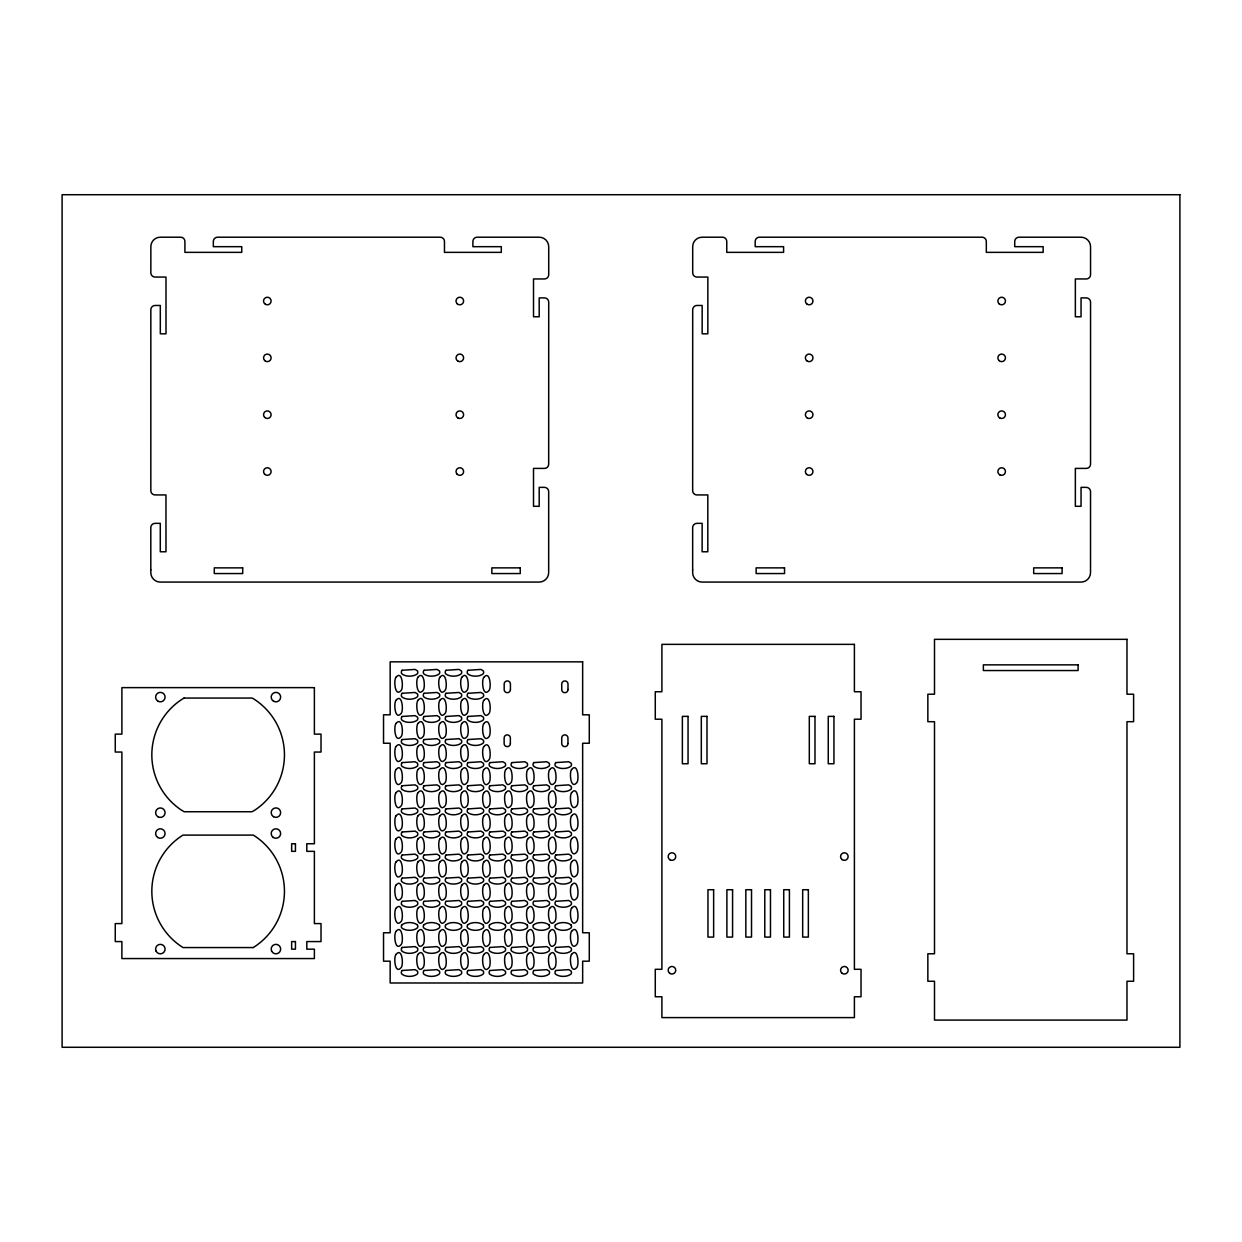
<?xml version="1.0" encoding="UTF-8"?>
<svg xmlns="http://www.w3.org/2000/svg" width="1242" height="1242" viewBox="0 0 1242 1242"><rect width="100%" height="100%" fill="white"/><g stroke="black" fill="none" stroke-linecap="round" stroke-linejoin="round"><path stroke-width="1.5" d="M401.709 924.995C405.404 921.766 413.741 921.766 417.436 924.995M423.662 924.995C427.357 921.766 435.694 921.766 439.389 924.995M445.614 924.995C449.309 921.766 457.646 921.766 461.341 924.995M467.566 924.995C471.261 921.766 479.598 921.766 483.293 924.995M489.519 924.995C493.214 921.766 501.551 921.766 505.246 924.995M511.471 924.995C515.166 921.766 523.503 921.766 527.198 924.995M533.423 924.995C537.118 921.766 545.455 921.766 549.15 924.995M555.376 924.995C559.071 921.766 567.423 921.766 571.103 924.995M483.293 924.995A2.996 2.996 0 0 1 483.293 927.883C479.598 931.112 471.261 931.112 467.566 927.883A2.996 2.996 0 0 1 467.566 924.995M555.376 924.995A2.996 2.996 0 0 0 555.376 927.883C559.071 931.112 567.423 931.112 571.103 927.883A2.996 2.996 0 0 0 571.103 924.995M549.15 924.995A2.996 2.996 0 0 1 549.15 927.883C545.471 931.112 537.118 931.112 533.423 927.883A2.996 2.996 0 0 1 533.423 924.995M489.519 924.995A2.996 2.996 0 0 0 489.519 927.883C493.214 931.112 501.551 931.112 505.246 927.883A2.996 2.996 0 0 0 505.246 924.995M527.198 924.995A2.996 2.996 0 0 1 527.198 927.883C523.519 931.112 515.166 931.112 511.471 927.883A2.996 2.996 0 0 1 511.471 924.995M461.341 924.995A2.996 2.996 0 0 1 461.341 927.883C457.646 931.112 449.309 931.112 445.614 927.883A2.996 2.996 0 0 1 445.614 924.995M401.709 924.995A2.996 2.996 0 0 0 401.709 927.883C405.404 931.112 413.741 931.112 417.436 927.883A2.996 2.996 0 0 0 417.436 924.995M439.389 924.995A2.996 2.996 0 0 1 439.389 927.883C435.694 931.112 427.357 931.112 423.662 927.883A2.996 2.996 0 0 1 423.662 924.995M150.81 569.845L150.81 572.609A9.47 9.47 0 0 0 160.28 582.079L539.199 582.079A9.47 9.47 0 0 0 548.669 572.609L548.685 491.615A4.269 4.269 0 0 0 544.431 487.361L539.199 487.361L539.199 506.301L533.517 506.301L533.517 468.405L544.446 468.405A4.238 4.238 0 0 0 548.685 464.166L548.716 302.163A4.269 4.269 0 0 0 544.446 297.894L539.199 297.894L539.199 316.772L533.517 316.772L533.517 278.953L544.446 278.953A4.269 4.269 0 0 0 548.716 274.684L548.716 246.723A9.517 9.517 0 0 0 539.199 237.206L477.145 237.206A4.269 4.269 0 0 0 472.892 241.46L472.892 246.677L501.302 246.677L501.302 252.359L444.465 252.359L444.465 241.46A4.269 4.269 0 0 0 440.211 237.206L217.598 237.206A4.269 4.269 0 0 0 213.329 241.46L213.329 246.677L241.755 246.677L241.755 252.359L184.918 252.359L184.918 241.46A4.269 4.269 0 0 0 180.649 237.206L160.28 237.206A9.424 9.424 0 0 0 150.856 246.63L150.841 272.79A4.269 4.269 0 0 0 155.11 277.059L165.993 277.059L166.009 333.819L160.327 333.819L160.311 305.47L155.11 305.47A4.269 4.269 0 0 0 150.841 309.739L150.825 490.668A4.269 4.269 0 0 0 155.079 494.937L165.978 494.937L165.978 551.774L160.296 551.774L160.28 523.348L155.079 523.348A4.269 4.269 0 0 0 150.81 527.617L150.81 569.845M692.663 569.845L692.663 572.609A9.47 9.47 0 0 0 702.134 582.079L1081.052 582.079A9.47 9.47 0 0 0 1090.523 572.609L1090.538 491.615A4.269 4.269 0 0 0 1086.269 487.361L1081.052 487.361L1081.052 506.301L1075.355 506.301L1075.355 468.405L1086.3 468.405A4.238 4.238 0 0 0 1090.538 464.166L1090.554 302.163A4.269 4.269 0 0 0 1086.3 297.894L1081.052 297.894L1081.052 316.772L1075.355 316.772L1075.355 278.953L1086.3 278.953A4.269 4.269 0 0 0 1090.554 274.684L1090.554 246.723A9.517 9.517 0 0 0 1081.052 237.206L1018.999 237.206A4.269 4.269 0 0 0 1014.73 241.46L1014.73 246.677L1043.156 246.677L1043.156 252.359L986.319 252.359L986.319 241.46A4.269 4.269 0 0 0 982.049 237.206L759.436 237.206A4.269 4.269 0 0 0 755.183 241.46L755.183 246.677L783.593 246.677L783.593 252.359L726.756 252.359L726.756 241.46A4.269 4.269 0 0 0 722.502 237.206L702.134 237.206A9.424 9.424 0 0 0 692.694 246.63L692.694 272.79A4.269 4.269 0 0 0 696.964 277.059L707.847 277.059L707.847 333.819L702.165 333.819L702.165 305.47L696.948 305.47A4.269 4.269 0 0 0 692.694 309.739L692.663 490.668A4.269 4.269 0 0 0 696.933 494.937L707.816 494.937L707.816 551.774L702.134 551.774L702.134 523.348L696.917 523.348A4.269 4.269 0 0 0 692.663 527.617L692.663 569.845M395.934 677.325C393.497 680.29 395.003 697.988 401.244 690.335C403.681 687.369 402.175 669.655 395.934 677.325M395.95 700.348C393.512 703.314 395.003 721.028 401.244 713.358C403.681 710.393 402.191 692.679 395.95 700.348M395.95 723.512C393.512 726.492 395.003 744.191 401.244 736.522C403.681 733.556 402.191 715.858 395.95 723.512M395.95 746.597C393.512 749.563 395.003 767.277 401.244 759.607C403.681 756.642 402.191 738.928 395.95 746.597M395.934 769.636C393.497 772.602 395.003 790.316 401.244 782.646C403.681 779.681 402.175 761.983 395.934 769.636M395.95 792.784C393.512 795.749 395.003 813.448 401.244 805.794C403.681 802.829 402.191 785.115 395.95 792.784M395.95 815.947C393.512 818.913 395.003 836.627 401.244 828.957C403.681 825.992 402.191 808.278 395.95 815.947M395.95 839.033C393.512 841.998 395.003 859.697 401.244 852.043C403.681 849.062 402.191 831.364 395.95 839.033M417.886 677.325C415.449 680.29 416.955 697.988 423.196 690.335C425.633 687.369 424.127 669.655 417.886 677.325M395.934 862.072C393.497 865.037 394.987 882.736 401.244 875.082C403.666 872.117 402.175 854.403 395.934 862.072M417.902 700.348C415.465 703.314 416.955 721.028 423.196 713.358C425.633 710.393 424.143 692.679 417.902 700.348M395.95 885.204C393.512 888.17 395.003 905.884 401.244 898.214C403.681 895.249 402.191 877.535 395.95 885.204M417.902 723.512C415.465 726.492 416.955 744.191 423.196 736.522C425.633 733.556 424.143 715.858 417.902 723.512M395.95 908.368C393.512 911.333 395.003 929.047 401.244 921.378C403.681 918.412 402.191 900.714 395.95 908.368M417.902 746.597C415.465 749.563 416.955 767.277 423.196 759.607C425.633 756.642 424.143 738.928 417.902 746.597M395.95 931.453C393.512 934.419 395.003 952.133 401.244 944.463C403.681 941.498 402.191 923.784 395.95 931.453M417.886 769.636C415.449 772.602 416.955 790.316 423.196 782.646C425.633 779.681 424.127 761.983 417.886 769.636M395.934 954.493C393.497 957.458 394.987 975.172 401.244 967.502C403.666 964.537 402.175 946.823 395.934 954.493M417.902 792.784C415.465 795.749 416.955 813.448 423.196 805.794C425.633 802.829 424.143 785.115 417.902 792.784M417.902 815.947C415.465 818.913 416.955 836.627 423.196 828.957C425.633 825.992 424.143 808.278 417.902 815.947M417.902 839.033C415.465 841.998 416.955 859.697 423.196 852.043C425.633 849.062 424.143 831.364 417.902 839.033M439.839 677.325C437.401 680.29 438.907 697.988 445.148 690.335C447.586 687.369 446.095 669.655 439.839 677.325M417.886 862.072C415.449 865.037 416.955 882.736 423.196 875.082C425.633 872.117 424.127 854.403 417.886 862.072M439.854 700.348C437.417 703.314 438.907 721.028 445.164 713.358C447.586 710.393 446.095 692.679 439.854 700.348M417.902 885.204C415.465 888.17 416.955 905.884 423.196 898.214C425.633 895.249 424.143 877.535 417.902 885.204M439.854 723.512C437.417 726.492 438.907 744.191 445.164 736.522C447.586 733.556 446.095 715.858 439.854 723.512M417.902 908.368C415.465 911.333 416.955 929.047 423.196 921.378C425.633 918.412 424.143 900.714 417.902 908.368M439.854 746.597C437.417 749.563 438.907 767.277 445.164 759.607C447.586 756.642 446.095 738.928 439.854 746.597M417.902 931.453C415.465 934.419 416.955 952.133 423.196 944.463C425.633 941.498 424.143 923.784 417.902 931.453M439.839 769.636C437.401 772.602 438.907 790.316 445.148 782.646C447.586 779.681 446.095 761.983 439.839 769.636M417.886 954.493C415.449 957.458 416.955 975.172 423.196 967.502C425.633 964.537 424.127 946.823 417.886 954.493M439.854 792.784C437.417 795.749 438.907 813.448 445.148 805.794C447.586 802.829 446.095 785.115 439.854 792.784M439.854 815.947C437.417 818.913 438.907 836.627 445.148 828.957C447.586 825.992 446.095 808.278 439.854 815.947M439.854 839.033C437.417 841.998 438.907 859.697 445.148 852.043C447.586 849.062 446.095 831.364 439.854 839.033M461.791 677.325C459.369 680.29 460.86 697.988 467.101 690.335C469.538 687.369 468.048 669.655 461.791 677.325M439.839 862.072C437.401 865.037 438.907 882.736 445.148 875.082C447.586 872.117 446.08 854.403 439.839 862.072M461.807 700.348C459.369 703.314 460.86 721.028 467.116 713.358C469.538 710.393 468.048 692.679 461.807 700.348M439.854 885.204C437.417 888.17 438.907 905.884 445.148 898.214C447.586 895.249 446.095 877.535 439.854 885.204M461.807 723.512C459.369 726.492 460.86 744.191 467.116 736.522C469.538 733.556 468.048 715.858 461.807 723.512M439.854 908.368C437.417 911.333 438.907 929.047 445.148 921.378C447.586 918.412 446.095 900.714 439.854 908.368M461.807 746.597C459.369 749.563 460.86 767.277 467.116 759.607C469.538 756.642 468.048 738.928 461.807 746.597M439.854 931.453C437.417 934.419 438.907 952.133 445.148 944.463C447.586 941.498 446.095 923.784 439.854 931.453M461.791 769.636C459.369 772.602 460.86 790.316 467.101 782.646C469.538 779.681 468.048 761.983 461.791 769.636M439.839 954.493C437.401 957.458 438.907 975.172 445.148 967.502C447.586 964.537 446.08 946.823 439.839 954.493M461.807 792.784C459.369 795.749 460.86 813.448 467.101 805.794C469.538 802.829 468.048 785.115 461.807 792.784M461.807 815.947C459.369 818.913 460.86 836.627 467.101 828.957C469.538 825.992 468.048 808.278 461.807 815.947M461.807 839.033C459.369 841.998 460.86 859.697 467.101 852.043C469.538 849.062 468.048 831.364 461.807 839.033M483.759 677.418C481.322 680.383 482.812 698.097 489.053 690.428C491.49 687.463 490 669.748 483.759 677.418M461.791 862.072C459.354 865.037 460.86 882.736 467.101 875.082C469.538 872.117 468.032 854.403 461.791 862.072M483.759 700.441C481.322 703.422 482.827 721.121 489.069 713.467C491.506 710.486 490 692.788 483.759 700.441M461.807 885.204C459.369 888.17 460.86 905.884 467.101 898.214C469.538 895.249 468.048 877.535 461.807 885.204M483.759 723.62C481.322 726.586 482.827 744.284 489.069 736.63C491.506 733.665 490 715.951 483.759 723.62M461.807 908.368C459.369 911.333 460.86 929.047 467.101 921.378C469.538 918.412 468.048 900.714 461.807 908.368M483.759 746.69C481.322 749.671 482.827 767.37 489.069 759.716C491.506 756.735 490 739.037 483.759 746.69M461.807 931.453C459.369 934.419 460.86 952.133 467.101 944.463C469.538 941.498 468.048 923.784 461.807 931.453M483.759 769.73C481.322 772.71 482.812 790.409 489.053 782.755C491.49 779.774 490 762.076 483.759 769.73M461.791 954.493C459.354 957.458 460.86 975.172 467.101 967.502C469.538 964.537 468.032 946.823 461.791 954.493M483.759 792.877C481.322 795.843 482.812 813.557 489.053 805.887C491.49 802.922 490 785.208 483.759 792.877M483.759 816.041C481.322 819.006 482.812 836.72 489.053 829.051C491.49 826.085 490 808.371 483.759 816.041M483.759 839.126C481.322 842.092 482.812 859.806 489.053 852.136C491.49 849.171 490 831.457 483.759 839.126M483.743 862.165C481.306 865.131 482.812 882.845 489.053 875.175C491.49 872.21 489.985 854.496 483.743 862.165M483.759 885.298C481.322 888.263 482.812 905.977 489.053 898.308C491.49 895.342 490 877.644 483.759 885.298M483.759 908.476C481.322 911.442 482.812 929.14 489.053 921.486C491.49 918.521 490 900.807 483.759 908.476M483.759 931.547C481.322 934.512 482.812 952.226 489.053 944.557C491.49 941.591 490 923.893 483.759 931.547M505.711 769.636C503.274 772.602 504.764 790.316 511.005 782.646C513.443 779.681 511.952 761.983 505.711 769.636M483.743 954.586C481.306 957.551 482.812 975.265 489.053 967.596C491.49 964.63 489.985 946.932 483.743 954.586M505.711 792.784C503.274 795.749 504.764 813.448 511.005 805.794C513.443 802.829 511.952 785.115 505.711 792.784M505.711 815.947C503.274 818.913 504.764 836.627 511.005 828.957C513.443 825.992 511.952 808.278 505.711 815.947M505.711 839.033C503.274 841.998 504.764 859.697 511.005 852.043C513.443 849.062 511.952 831.364 505.711 839.033M505.696 862.072C503.258 865.037 504.764 882.736 511.005 875.082C513.443 872.117 511.937 854.403 505.696 862.072M505.711 885.204C503.274 888.17 504.764 905.884 511.005 898.214C513.443 895.249 511.952 877.535 505.711 885.204M505.711 908.368C503.274 911.333 504.764 929.047 511.005 921.378C513.443 918.412 511.952 900.714 505.711 908.368M505.711 931.453C503.274 934.419 504.764 952.133 511.005 944.463C513.443 941.498 511.952 923.784 505.711 931.453M527.664 769.636C525.226 772.602 526.717 790.316 532.958 782.646C535.395 779.681 533.905 761.983 527.664 769.636M505.696 954.493C503.258 957.458 504.764 975.172 511.005 967.502C513.443 964.537 511.937 946.823 505.696 954.493M527.664 792.784C525.226 795.749 526.717 813.448 532.958 805.794C535.395 802.829 533.905 785.115 527.664 792.784M527.664 815.947C525.226 818.913 526.717 836.627 532.958 828.957C535.395 825.992 533.905 808.278 527.664 815.947M527.664 839.033C525.226 841.998 526.717 859.697 532.958 852.043C535.395 849.062 533.905 831.364 527.664 839.033M527.648 862.072C525.211 865.037 526.717 882.736 532.958 875.082C535.395 872.117 533.889 854.403 527.648 862.072M527.664 885.204C525.226 888.17 526.717 905.884 532.958 898.214C535.395 895.249 533.905 877.535 527.664 885.204M527.664 908.368C525.226 911.333 526.717 929.047 532.958 921.378C535.395 918.412 533.905 900.714 527.664 908.368M527.664 931.453C525.226 934.419 526.717 952.133 532.958 944.463C535.395 941.498 533.905 923.784 527.664 931.453M549.616 769.636C547.179 772.602 548.669 790.316 554.91 782.646C557.347 779.681 555.857 761.983 549.616 769.636M527.648 954.493C525.211 957.458 526.717 975.172 532.958 967.502C535.395 964.537 533.889 946.823 527.648 954.493M549.616 792.784C547.179 795.749 548.669 813.448 554.91 805.794C557.347 802.829 555.857 785.115 549.616 792.784M549.616 815.947C547.179 818.913 548.669 836.627 554.91 828.957C557.347 825.992 555.857 808.278 549.616 815.947M549.616 839.033C547.179 841.998 548.669 859.697 554.91 852.043C557.347 849.062 555.857 831.364 549.616 839.033M549.601 862.072C547.163 865.037 548.669 882.736 554.91 875.082C557.347 872.117 555.842 854.403 549.601 862.072M549.616 885.204C547.179 888.17 548.669 905.884 554.91 898.214C557.347 895.249 555.857 877.535 549.616 885.204M549.616 908.368C547.179 911.333 548.669 929.047 554.91 921.378C557.347 918.412 555.857 900.714 549.616 908.368M549.616 931.453C547.179 934.419 548.669 952.133 554.91 944.463C557.347 941.498 555.857 923.784 549.616 931.453M571.568 769.543C569.131 772.508 570.621 790.222 576.862 782.553C579.3 779.588 577.809 761.874 571.568 769.543M549.601 954.493C547.163 957.458 548.669 975.172 554.91 967.502C557.347 964.537 555.842 946.823 549.601 954.493M571.568 792.675C569.131 795.641 570.621 813.355 576.862 805.685C579.3 802.72 577.809 785.022 571.568 792.675M571.568 815.854C569.131 818.82 570.621 836.518 576.862 828.864C579.3 825.899 577.809 808.185 571.568 815.854M571.568 838.924C569.131 841.89 570.621 859.604 576.862 851.934C579.3 848.969 577.809 831.271 571.568 838.924M571.553 861.964C569.115 864.929 570.621 882.643 576.862 874.973C579.3 872.008 577.794 854.31 571.553 861.964M571.568 885.111C569.131 888.077 570.621 905.791 576.862 898.121C579.3 895.156 577.809 877.442 571.568 885.111M571.568 908.275C569.131 911.24 570.621 928.954 576.862 921.285C579.3 918.319 577.809 900.605 571.568 908.275M571.568 931.36C569.131 934.326 570.621 952.024 576.862 944.37C579.3 941.405 577.809 923.691 571.568 931.36M571.553 954.399C569.115 957.365 570.621 975.079 576.862 967.409C579.3 964.444 577.794 946.73 571.553 954.399M402.144 670.276L401.709 670.866A2.996 2.996 0 0 0 401.709 673.738C405.389 676.983 413.741 676.983 417.436 673.738A2.996 2.996 0 0 0 417.436 670.866L415.061 669.422L402.144 670.276M402.144 693.3L401.709 693.89A2.996 2.996 0 0 0 401.709 696.778C405.404 700.022 413.757 700.007 417.436 696.778A2.996 2.996 0 0 0 417.436 693.89L415.061 692.462L402.144 693.3M424.096 670.276L423.662 670.866A2.996 2.996 0 0 0 423.662 673.738C427.341 676.983 435.694 676.983 439.389 673.738A2.996 2.996 0 0 0 439.389 670.866L437.013 669.422L424.096 670.276M402.144 716.463L401.709 717.069A2.996 2.996 0 0 0 401.709 719.941C405.404 723.186 413.757 723.186 417.436 719.941A2.996 2.996 0 0 0 417.436 717.069L415.061 715.625L402.144 716.463M424.096 693.3L423.662 693.89A2.996 2.996 0 0 0 423.662 696.778C427.357 700.022 435.709 700.007 439.389 696.778A2.996 2.996 0 0 0 439.389 693.89L437.013 692.462L424.096 693.3M446.049 670.276L445.614 670.866A2.996 2.996 0 0 0 445.614 673.738C449.293 676.983 457.646 676.983 461.341 673.738A2.996 2.996 0 0 0 461.341 670.866L458.966 669.422L446.049 670.276M402.144 739.549L401.709 740.139A2.996 2.996 0 0 0 401.709 743.027C405.404 746.256 413.757 746.256 417.436 743.027A2.996 2.996 0 0 0 417.436 740.139L415.061 738.711L402.144 739.549M424.096 716.463L423.662 717.069A2.996 2.996 0 0 0 423.662 719.941C427.357 723.186 435.709 723.186 439.389 719.941A2.996 2.996 0 0 0 439.389 717.069L437.013 715.625L424.096 716.463M446.049 693.3L445.614 693.89A2.996 2.996 0 0 0 445.614 696.778C449.309 700.022 457.661 700.007 461.341 696.778A2.996 2.996 0 0 0 461.341 693.89L458.966 692.462L446.049 693.3M468.001 670.276L467.566 670.866A2.996 2.996 0 0 0 467.566 673.738C471.246 676.983 479.598 676.983 483.293 673.738A2.996 2.996 0 0 0 483.293 670.866L480.918 669.422L468.001 670.276M402.144 762.588L401.709 763.178A2.996 2.996 0 0 0 401.709 766.066C405.389 769.31 413.741 769.295 417.436 766.066A2.996 2.996 0 0 0 417.436 763.178L415.061 761.75L402.144 762.588M424.096 739.549L423.662 740.139A2.996 2.996 0 0 0 423.662 743.027C427.357 746.256 435.709 746.256 439.389 743.027A2.996 2.996 0 0 0 439.389 740.139L437.013 738.711L424.096 739.549M446.049 716.463L445.614 717.069A2.996 2.996 0 0 0 445.614 719.941C449.309 723.186 457.661 723.186 461.341 719.941A2.996 2.996 0 0 0 461.341 717.069L458.966 715.625L446.049 716.463M468.001 693.3L467.566 693.89A2.996 2.996 0 0 0 467.566 696.778C471.261 700.022 479.614 700.007 483.293 696.778A2.996 2.996 0 0 0 483.293 693.89L480.918 692.462L468.001 693.3M402.144 785.72L401.709 786.326A2.996 2.996 0 0 0 401.709 789.198C405.404 792.443 413.741 792.443 417.436 789.198A2.996 2.996 0 0 0 417.436 786.326L415.061 784.882L402.144 785.72M424.096 762.588L423.662 763.178A2.996 2.996 0 0 0 423.662 766.066C427.341 769.31 435.694 769.295 439.389 766.066A2.996 2.996 0 0 0 439.389 763.178L437.013 761.75L424.096 762.588M446.049 739.549L445.614 740.139A2.996 2.996 0 0 0 445.614 743.027C449.309 746.256 457.661 746.256 461.341 743.027A2.996 2.996 0 0 0 461.341 740.139L458.966 738.711L446.049 739.549M468.001 716.463L467.566 717.069A2.996 2.996 0 0 0 467.566 719.941C471.261 723.186 479.614 723.186 483.293 719.941A2.996 2.996 0 0 0 483.293 717.069L480.918 715.625L468.001 716.463M402.144 808.899L401.709 809.489A2.996 2.996 0 0 0 401.709 812.377C405.404 815.606 413.741 815.606 417.436 812.377A2.996 2.996 0 0 0 417.436 809.489L415.061 808.045L402.144 808.899M424.096 785.72L423.662 786.326A2.996 2.996 0 0 0 423.662 789.198C427.357 792.443 435.694 792.443 439.389 789.198A2.996 2.996 0 0 0 439.389 786.326L437.013 784.882L424.096 785.72M446.049 762.588L445.614 763.178A2.996 2.996 0 0 0 445.614 766.066C449.293 769.31 457.646 769.295 461.341 766.066A2.996 2.996 0 0 0 461.341 763.178L458.966 761.75L446.049 762.588M468.001 739.549L467.566 740.139A2.996 2.996 0 0 0 467.566 743.027C471.261 746.256 479.614 746.256 483.293 743.027A2.996 2.996 0 0 0 483.293 740.139L480.918 738.711L468.001 739.549M402.144 831.969L401.709 832.575A2.996 2.996 0 0 0 401.709 835.447C405.404 838.692 413.741 838.692 417.436 835.447A2.996 2.996 0 0 0 417.436 832.575L415.061 831.131L402.144 831.969M424.096 808.899L423.662 809.489A2.996 2.996 0 0 0 423.662 812.377C427.357 815.606 435.694 815.606 439.389 812.377A2.996 2.996 0 0 0 439.389 809.489L437.013 808.045L424.096 808.899M446.049 785.72L445.614 786.326A2.996 2.996 0 0 0 445.614 789.198C449.309 792.443 457.646 792.443 461.341 789.198A2.996 2.996 0 0 0 461.341 786.326L458.966 784.882L446.049 785.72M468.001 762.588L467.566 763.178A2.996 2.996 0 0 0 467.566 766.066C471.246 769.31 479.598 769.295 483.293 766.066A2.996 2.996 0 0 0 483.293 763.178L480.918 761.75L468.001 762.588M402.129 855.008L401.694 855.614A2.996 2.996 0 0 0 401.694 858.486C405.389 861.731 413.741 861.731 417.421 858.486A2.996 2.996 0 0 0 417.421 855.614L415.045 854.17L402.129 855.008M424.096 831.969L423.662 832.575A2.996 2.996 0 0 0 423.662 835.447C427.357 838.692 435.694 838.692 439.389 835.447A2.996 2.996 0 0 0 439.389 832.575L437.013 831.131L424.096 831.969M446.049 808.899L445.614 809.489A2.996 2.996 0 0 0 445.614 812.377C449.309 815.606 457.646 815.606 461.341 812.377A2.996 2.996 0 0 0 461.341 809.489L458.966 808.045L446.049 808.899M468.001 785.72L467.566 786.326A2.996 2.996 0 0 0 467.566 789.198C471.261 792.443 479.598 792.443 483.293 789.198A2.996 2.996 0 0 0 483.293 786.326L480.918 784.882L468.001 785.72M402.144 878.156L401.709 878.746A2.996 2.996 0 0 0 401.709 881.634C405.404 884.863 413.741 884.863 417.436 881.634A2.996 2.996 0 0 0 417.436 878.746L415.061 877.318L402.144 878.156M489.953 762.588L489.519 763.178A2.996 2.996 0 0 0 489.519 766.066C493.198 769.31 501.551 769.295 505.246 766.066A2.996 2.996 0 0 0 505.246 763.178L502.87 761.75L489.953 762.588M424.081 855.008L423.646 855.614A2.996 2.996 0 0 0 423.646 858.486C427.341 861.731 435.694 861.731 439.373 858.486A2.996 2.996 0 0 0 439.373 855.614L436.998 854.17L424.081 855.008M446.049 831.969L445.614 832.575A2.996 2.996 0 0 0 445.614 835.447C449.309 838.692 457.646 838.692 461.341 835.447A2.996 2.996 0 0 0 461.341 832.575L458.966 831.131L446.049 831.969M468.001 808.899L467.566 809.489A2.996 2.996 0 0 0 467.566 812.377C471.261 815.606 479.598 815.606 483.293 812.377A2.996 2.996 0 0 0 483.293 809.489L480.918 808.045L468.001 808.899M402.144 901.319L401.709 901.925A2.996 2.996 0 0 0 401.709 904.797C405.404 908.042 413.741 908.042 417.436 904.797A2.996 2.996 0 0 0 417.436 901.925L415.061 900.481L402.144 901.319M489.953 785.72L489.519 786.326A2.996 2.996 0 0 0 489.519 789.198C493.214 792.443 501.551 792.443 505.246 789.198A2.996 2.996 0 0 0 505.246 786.326L502.87 784.882L489.953 785.72M424.096 878.156L423.662 878.746A2.996 2.996 0 0 0 423.662 881.634C427.357 884.863 435.694 884.863 439.389 881.634A2.996 2.996 0 0 0 439.389 878.746L437.013 877.318L424.096 878.156M511.906 762.588L511.471 763.178A2.996 2.996 0 0 0 511.471 766.066C515.151 769.31 523.503 769.295 527.198 766.066A2.996 2.996 0 0 0 527.198 763.178L524.823 761.75L511.906 762.588M446.033 855.008L445.599 855.614A2.996 2.996 0 0 0 445.599 858.486C449.293 861.731 457.646 861.731 461.325 858.486A2.996 2.996 0 0 0 461.325 855.614L458.95 854.17L446.033 855.008M468.001 831.969L467.566 832.575A2.996 2.996 0 0 0 467.566 835.447C471.261 838.692 479.598 838.692 483.293 835.447A2.996 2.996 0 0 0 483.293 832.575L480.918 831.131L468.001 831.969M489.953 808.899L489.519 809.489A2.996 2.996 0 0 0 489.519 812.377C493.214 815.606 501.551 815.606 505.246 812.377A2.996 2.996 0 0 0 505.246 809.489L502.87 808.045L489.953 808.899M424.096 901.319L423.662 901.925A2.996 2.996 0 0 0 423.662 904.797C427.357 908.042 435.694 908.042 439.389 904.797A2.996 2.996 0 0 0 439.389 901.925L437.013 900.481L424.096 901.319M511.906 785.72L511.471 786.326A2.996 2.996 0 0 0 511.471 789.198C515.166 792.443 523.503 792.443 527.198 789.198A2.996 2.996 0 0 0 527.198 786.326L524.823 784.882L511.906 785.72M446.049 878.156L445.614 878.746A2.996 2.996 0 0 0 445.614 881.634C449.309 884.863 457.646 884.863 461.341 881.634A2.996 2.996 0 0 0 461.341 878.746L458.966 877.318L446.049 878.156M533.858 762.588L533.423 763.178A2.996 2.996 0 0 0 533.423 766.066C537.103 769.31 545.455 769.295 549.15 766.066A2.996 2.996 0 0 0 549.15 763.178L546.775 761.75L533.858 762.588M467.986 855.008L467.551 855.614A2.996 2.996 0 0 0 467.551 858.486C471.246 861.731 479.598 861.731 483.293 858.486A2.996 2.996 0 0 0 483.278 855.614L480.902 854.17L467.986 855.008M402.129 947.444L401.694 948.034A2.996 2.996 0 0 0 401.694 950.922C405.389 954.151 413.741 954.151 417.421 950.922A2.996 2.996 0 0 0 417.421 948.034L415.045 946.606L402.129 947.444M489.953 831.969L489.519 832.575A2.996 2.996 0 0 0 489.519 835.447C493.214 838.692 501.551 838.692 505.246 835.447A2.996 2.996 0 0 0 505.246 832.575L502.87 831.131L489.953 831.969M511.906 808.899L511.471 809.489A2.996 2.996 0 0 0 511.471 812.377C515.166 815.606 523.503 815.606 527.198 812.377A2.996 2.996 0 0 0 527.198 809.489L524.823 808.045L511.906 808.899M446.049 901.319L445.614 901.925A2.996 2.996 0 0 0 445.614 904.797C449.309 908.042 457.646 908.042 461.341 904.797A2.996 2.996 0 0 0 461.341 901.925L458.966 900.481L446.049 901.319M533.858 785.72L533.423 786.326A2.996 2.996 0 0 0 533.423 789.198C537.118 792.443 545.471 792.443 549.15 789.198A2.996 2.996 0 0 0 549.15 786.326L546.775 784.882L533.858 785.72M468.001 878.156L467.566 878.746A2.996 2.996 0 0 0 467.566 881.634C471.261 884.863 479.598 884.863 483.293 881.634A2.996 2.996 0 0 0 483.293 878.746L480.918 877.318L468.001 878.156M402.129 970.483L401.694 971.073A2.996 2.996 0 0 0 401.694 973.961C405.389 977.19 413.741 977.19 417.421 973.961A2.996 2.996 0 0 0 417.421 971.073L415.045 969.645L402.129 970.483M555.811 762.588L555.376 763.178A2.996 2.996 0 0 0 555.376 766.066C559.071 769.31 567.408 769.295 571.103 766.066A2.996 2.996 0 0 0 571.103 763.178L568.727 761.75L555.811 762.588M489.938 855.008L489.503 855.614A2.996 2.996 0 0 0 489.503 858.486C493.198 861.731 501.551 861.731 505.246 858.486A2.996 2.996 0 0 0 505.246 855.614L502.855 854.17L489.938 855.008M424.081 947.444L423.646 948.034A2.996 2.996 0 0 0 423.646 950.922C427.341 954.151 435.694 954.151 439.373 950.922A2.996 2.996 0 0 0 439.373 948.034L436.998 946.606L424.081 947.444M511.906 831.969L511.471 832.575A2.996 2.996 0 0 0 511.471 835.447C515.166 838.692 523.503 838.692 527.198 835.447A2.996 2.996 0 0 0 527.198 832.575L524.823 831.131L511.906 831.969M533.858 808.899L533.423 809.489A2.996 2.996 0 0 0 533.423 812.377C537.118 815.606 545.471 815.606 549.15 812.377A2.996 2.996 0 0 0 549.15 809.489L546.775 808.045L533.858 808.899M468.001 901.319L467.566 901.925A2.996 2.996 0 0 0 467.566 904.797C471.261 908.042 479.598 908.042 483.293 904.797A2.996 2.996 0 0 0 483.293 901.925L480.918 900.481L468.001 901.319M555.811 785.72L555.376 786.326A2.996 2.996 0 0 0 555.376 789.198C559.071 792.443 567.423 792.443 571.103 789.198A2.996 2.996 0 0 0 571.103 786.326L568.727 784.882L555.811 785.72M489.953 878.156L489.519 878.746A2.996 2.996 0 0 0 489.519 881.634C493.214 884.863 501.551 884.863 505.246 881.634A2.996 2.996 0 0 0 505.246 878.746L502.87 877.318L489.953 878.156M424.081 970.483L423.646 971.073A2.996 2.996 0 0 0 423.646 973.961C427.341 977.19 435.694 977.19 439.373 973.961A2.996 2.996 0 0 0 439.373 971.073L436.998 969.645L424.081 970.483M511.906 855.008L511.456 855.614A2.996 2.996 0 0 0 511.456 858.486C515.151 861.731 523.503 861.731 527.198 858.486A2.996 2.996 0 0 0 527.198 855.614L524.823 854.17L511.906 855.008M446.033 947.444L445.599 948.034A2.996 2.996 0 0 0 445.599 950.922C449.293 954.151 457.646 954.151 461.325 950.922A2.996 2.996 0 0 0 461.325 948.034L458.95 946.606L446.033 947.444M533.858 831.969L533.423 832.575A2.996 2.996 0 0 0 533.423 835.447C537.118 838.692 545.471 838.692 549.15 835.447A2.996 2.996 0 0 0 549.15 832.575L546.775 831.131L533.858 831.969M555.811 808.899L555.376 809.489A2.996 2.996 0 0 0 555.376 812.377C559.071 815.606 567.423 815.606 571.103 812.377A2.996 2.996 0 0 0 571.103 809.489L568.727 808.045L555.811 808.899M489.953 901.319L489.519 901.925A2.996 2.996 0 0 0 489.519 904.797C493.214 908.042 501.551 908.042 505.246 904.797A2.996 2.996 0 0 0 505.246 901.925L502.87 900.481L489.953 901.319M511.906 878.156L511.471 878.746A2.996 2.996 0 0 0 511.471 881.634C515.166 884.863 523.503 884.863 527.198 881.634A2.996 2.996 0 0 0 527.198 878.746L524.823 877.318L511.906 878.156M446.033 970.483L445.599 971.073A2.996 2.996 0 0 0 445.599 973.961C449.293 977.19 457.646 977.19 461.325 973.961A2.996 2.996 0 0 0 461.325 971.073L458.95 969.645L446.033 970.483M533.858 855.008L533.408 855.614A2.996 2.996 0 0 0 533.423 858.486C537.103 861.731 545.455 861.731 549.15 858.486A2.996 2.996 0 0 0 549.15 855.614L546.775 854.17L533.858 855.008M467.986 947.444L467.551 948.034A2.996 2.996 0 0 0 467.551 950.922C471.246 954.151 479.598 954.151 483.293 950.922A2.996 2.996 0 0 0 483.278 948.034L480.902 946.606L467.986 947.444M555.811 831.969L555.376 832.575A2.996 2.996 0 0 0 555.376 835.447C559.071 838.692 567.423 838.692 571.103 835.447A2.996 2.996 0 0 0 571.103 832.575L568.727 831.131L555.811 831.969M511.906 901.319L511.471 901.925A2.996 2.996 0 0 0 511.471 904.797C515.166 908.042 523.503 908.042 527.198 904.797A2.996 2.996 0 0 0 527.198 901.925L524.823 900.481L511.906 901.319M533.858 878.156L533.423 878.746A2.996 2.996 0 0 0 533.423 881.634C537.118 884.863 545.471 884.863 549.15 881.634A2.996 2.996 0 0 0 549.15 878.746L546.775 877.318L533.858 878.156M467.986 970.483L467.551 971.073A2.996 2.996 0 0 0 467.551 973.961C471.246 977.19 479.598 977.19 483.293 973.961A2.996 2.996 0 0 0 483.278 971.073L480.902 969.645L467.986 970.483M555.811 855.008L555.376 855.614A2.996 2.996 0 0 0 555.376 858.486C559.055 861.731 567.408 861.731 571.103 858.486A2.996 2.996 0 0 0 571.103 855.614L568.727 854.17L555.811 855.008M489.938 947.444L489.503 948.034A2.996 2.996 0 0 0 489.503 950.922C493.198 954.151 501.551 954.151 505.246 950.922A2.996 2.996 0 0 0 505.246 948.034L502.855 946.606L489.938 947.444M533.858 901.319L533.423 901.925A2.996 2.996 0 0 0 533.423 904.797C537.118 908.042 545.471 908.042 549.15 904.797A2.996 2.996 0 0 0 549.15 901.925L546.775 900.481L533.858 901.319M555.811 878.156L555.376 878.746A2.996 2.996 0 0 0 555.376 881.634C559.071 884.863 567.423 884.863 571.103 881.634A2.996 2.996 0 0 0 571.103 878.746L568.727 877.318L555.811 878.156M489.938 970.483L489.503 971.073A2.996 2.996 0 0 0 489.503 973.961C493.198 977.19 501.551 977.19 505.246 973.961A2.996 2.996 0 0 0 505.246 971.073L502.855 969.645L489.938 970.483M511.906 947.444L511.456 948.034A2.996 2.996 0 0 0 511.456 950.922C515.151 954.151 523.503 954.151 527.198 950.922A2.996 2.996 0 0 0 527.198 948.034L524.823 946.606L511.906 947.444M555.811 901.319L555.376 901.925A2.996 2.996 0 0 0 555.376 904.797C559.071 908.042 567.423 908.042 571.103 904.797A2.996 2.996 0 0 0 571.103 901.925L568.727 900.481L555.811 901.319M511.906 970.483L511.456 971.073A2.996 2.996 0 0 0 511.456 973.961C515.151 977.19 523.503 977.19 527.198 973.961A2.996 2.996 0 0 0 527.198 971.073L524.823 969.645L511.906 970.483M533.858 947.444L533.408 948.034A2.996 2.996 0 0 0 533.423 950.922C537.103 954.151 545.455 954.151 549.15 950.922A2.996 2.996 0 0 0 549.15 948.034L546.775 946.606L533.858 947.444M533.858 970.483L533.408 971.073A2.996 2.996 0 0 0 533.423 973.961C537.103 977.19 545.455 977.19 549.15 973.961A2.996 2.996 0 0 0 549.15 971.073L546.775 969.645L533.858 970.483M555.811 947.444L555.376 948.034A2.996 2.996 0 0 0 555.376 950.922C559.055 954.151 567.408 954.151 571.103 950.922A2.996 2.996 0 0 0 571.103 948.034L568.727 946.606L555.811 947.444M555.811 970.483L555.376 971.073A2.996 2.996 0 0 0 555.376 973.961C559.055 977.19 567.408 977.19 571.103 973.961A2.996 2.996 0 0 0 571.103 971.073L568.727 969.645L555.811 970.483M184.018 698.066L182.201 699.168A66.307 66.307 0 0 0 181.239 809.986L184.22 811.74L252.064 811.74L255.045 809.986A66.307 66.307 0 0 0 254.082 699.168L252.25 698.066L184.018 698.066M253.228 947.568L183.055 947.568A66.307 66.307 0 0 1 182.947 835.105L253.321 835.105A66.307 66.307 0 0 1 253.228 947.568M1179.9 194.715L62.1 194.715L62.1 1047.285L1179.9 1047.285L1179.9 194.715M242.702 567.873L214.276 567.873L214.276 573.556L242.702 573.556L242.702 567.873M520.258 567.873L491.832 567.873L491.832 573.556L520.258 573.556L520.258 567.873M784.54 567.873L756.13 567.873L756.13 573.556L784.54 573.556L784.54 567.873M1062.096 567.873L1033.686 567.873L1033.686 573.556L1062.096 573.556L1062.096 567.873M1126.975 639.335L934.496 639.335L934.496 694.216L927.852 694.216L927.852 721.695L934.496 721.695L934.496 953.778L927.852 953.778L927.852 981.258L934.496 981.258L934.496 1020.086L1126.975 1020.086L1126.975 981.258L1133.604 981.258L1133.604 953.778L1126.975 953.778L1126.975 721.695L1133.604 721.695L1133.604 694.216L1126.975 694.216L1126.975 639.335M854.403 644.365L661.908 644.365L661.908 691.747L655.279 691.747L655.279 719.211L661.908 719.211L661.908 969.303L655.279 969.303L655.279 996.767L661.908 996.767L661.908 1017.602L854.403 1017.602L854.403 996.767L861.032 996.767L861.032 969.303L854.403 969.303L854.403 719.211L861.032 719.211L861.032 691.747L854.403 691.747L854.403 644.365M582.653 661.846L390.159 661.846L390.159 714.818L383.53 714.818L383.53 743.244L390.159 743.244L390.159 932.773L383.53 932.773L383.53 961.184L390.159 961.184L390.159 982.981L582.653 982.981L582.653 961.184L589.282 961.184L589.282 932.773L582.653 932.773L582.653 743.244L589.282 743.244L589.282 714.818L582.653 714.818L582.653 661.846M1078.103 664.858L983.369 664.858L983.369 670.54L1078.103 670.54L1078.103 664.858M314.381 687.633L121.887 687.633L121.887 734.131L115.258 734.131L115.258 752.047L121.887 752.047L121.887 923.582L115.258 923.582L115.258 941.576L121.887 941.576L121.887 958.56L314.381 958.56L314.381 949.167L306.805 949.167L306.805 941.576L321.01 941.576L321.01 923.582L314.381 923.582L314.381 851.344L306.805 851.344L306.805 843.753L314.381 843.753L314.381 752.047L321.01 752.047L321.01 734.131L314.381 734.131L314.381 687.633M688.052 716.37L682.37 716.37L682.37 763.737L688.052 763.737L688.052 716.37M706.993 716.37L701.311 716.37L701.311 763.737L706.993 763.737L706.993 716.37M814.985 716.37L809.303 716.37L809.303 763.737L814.985 763.737L814.985 716.37M833.941 716.37L828.259 716.37L828.259 763.737L833.941 763.737L833.941 716.37M295.441 843.753L291.653 843.753L291.653 851.344L295.441 851.344L295.441 843.753M713.638 889.722L707.956 889.722L707.956 937.089L713.638 937.089L713.638 889.722M732.578 889.722L726.896 889.722L726.896 937.089L732.578 937.089L732.578 889.722M751.519 889.722L745.837 889.722L745.837 937.089L751.519 937.089L751.519 889.722M770.475 889.722L764.793 889.722L764.793 937.089L770.475 937.089L770.475 889.722M789.415 889.722L783.733 889.722L783.733 937.089L789.415 937.089L789.415 889.722M808.356 889.722L802.674 889.722L802.674 937.089L808.356 937.089L808.356 889.722M295.441 941.576L291.653 941.576L291.653 949.167L295.441 949.167L295.441 941.576M271.625 950.984L271.47 950.72A4.735 4.735 0 0 1 276.531 944.386A4.735 4.735 0 0 1 279.807 951.807A4.735 4.735 0 0 1 271.719 951.263L271.625 950.984M156.057 950.984L155.902 950.72A4.735 4.735 0 0 1 160.963 944.386A4.735 4.735 0 0 1 164.239 951.807A4.735 4.735 0 0 1 156.15 951.263L156.057 950.984M567.998 689.558L567.998 684.063A3.121 3.121 0 0 0 564.862 680.942A3.121 3.121 0 0 0 561.741 684.063L561.741 689.558A3.121 3.121 0 0 0 564.862 692.679A3.121 3.121 0 0 0 567.998 689.558M567.967 743.508L567.967 738.012A3.121 3.121 0 0 0 564.846 734.876A3.121 3.121 0 0 0 561.726 738.012L561.726 743.508A3.121 3.121 0 0 0 564.846 746.628A3.121 3.121 0 0 0 567.967 743.508M510.431 689.543L510.431 684.047A3.121 3.121 0 0 0 507.295 680.927A3.121 3.121 0 0 0 504.174 684.047L504.174 689.543A3.121 3.121 0 0 0 507.295 692.679A3.121 3.121 0 0 0 510.431 689.543M510.369 743.508L510.369 738.012A3.121 3.121 0 0 0 507.248 734.876A3.121 3.121 0 0 0 504.128 738.012L504.128 743.508A3.121 3.121 0 0 0 507.248 746.628A3.121 3.121 0 0 0 510.369 743.508M265.431 304.306A3.788 3.788 0 0 0 271.113 301.03A3.788 3.788 0 0 0 265.431 297.738A3.788 3.788 0 0 0 265.431 304.306M457.134 474.211A3.788 3.788 0 0 0 463.483 472.519A3.788 3.788 0 0 0 458.841 467.877A3.788 3.788 0 0 0 457.134 474.211M457.925 417.98A3.788 3.788 0 0 0 463.608 414.704A3.788 3.788 0 0 0 457.925 411.413A3.788 3.788 0 0 0 457.925 417.98M264.655 474.211A3.788 3.788 0 0 0 270.989 472.519A3.788 3.788 0 0 0 266.347 467.877A3.788 3.788 0 0 0 264.655 474.211M264.655 360.537A3.788 3.788 0 0 0 270.989 358.845A3.788 3.788 0 0 0 266.347 354.203A3.788 3.788 0 0 0 264.655 360.537M264.655 417.374A3.788 3.788 0 0 0 270.989 415.682A3.788 3.788 0 0 0 266.347 411.04A3.788 3.788 0 0 0 264.655 417.374M457.134 303.7A3.788 3.788 0 0 0 463.483 302.008A3.788 3.788 0 0 0 458.841 297.366A3.788 3.788 0 0 0 457.134 303.7M457.925 361.143A3.788 3.788 0 0 0 463.608 357.867A3.788 3.788 0 0 0 457.925 354.575A3.788 3.788 0 0 0 457.925 361.143M669.904 973.433A3.788 3.788 0 0 0 675.741 970.421A3.788 3.788 0 0 0 670.214 966.881A3.788 3.788 0 0 0 669.904 973.433M841.967 973.185A3.788 3.788 0 0 0 848.1 970.84A3.788 3.788 0 0 0 843.008 966.711A3.788 3.788 0 0 0 841.967 973.185M670.059 859.852A3.788 3.788 0 0 0 675.741 856.576A3.788 3.788 0 0 0 670.059 853.285A3.788 3.788 0 0 0 670.059 859.852M842.014 859.542A3.788 3.788 0 0 0 848.1 857.12A3.788 3.788 0 0 0 842.961 853.052A3.788 3.788 0 0 0 842.014 859.542M273.55 701.218A4.735 4.735 0 0 0 280.661 697.104A4.735 4.735 0 0 0 273.55 693.005A4.735 4.735 0 0 0 273.55 701.218M273.519 816.708A4.735 4.735 0 0 0 280.661 812.656A4.735 4.735 0 0 0 273.582 808.511A4.735 4.735 0 0 0 273.519 816.708M157.967 816.77A4.735 4.735 0 0 0 165.093 812.703A4.735 4.735 0 0 0 157.998 808.573A4.735 4.735 0 0 0 157.967 816.77M157.796 837.512A4.735 4.735 0 0 0 165.077 833.739A4.735 4.735 0 0 0 158.169 829.314A4.735 4.735 0 0 0 157.796 837.512M157.843 701.125A4.735 4.735 0 0 0 165.093 697.274A4.735 4.735 0 0 0 158.122 692.927A4.735 4.735 0 0 0 157.843 701.125M273.302 837.465A4.735 4.735 0 0 0 280.645 833.817A4.735 4.735 0 0 0 273.814 829.283A4.735 4.735 0 0 0 273.302 837.465M807.284 304.306A3.788 3.788 0 0 0 812.967 301.03A3.788 3.788 0 0 0 807.284 297.738A3.788 3.788 0 0 0 807.284 304.306M999.763 474.817A3.788 3.788 0 0 0 1005.446 471.541A3.788 3.788 0 0 0 999.763 468.25A3.788 3.788 0 0 0 999.763 474.817M999.763 417.98A3.788 3.788 0 0 0 1005.446 414.704A3.788 3.788 0 0 0 999.763 411.413A3.788 3.788 0 0 0 999.763 417.98M806.493 474.211A3.788 3.788 0 0 0 812.827 472.519A3.788 3.788 0 0 0 808.185 467.877A3.788 3.788 0 0 0 806.493 474.211M807.284 361.143A3.788 3.788 0 0 0 812.967 357.867A3.788 3.788 0 0 0 807.284 354.575A3.788 3.788 0 0 0 807.284 361.143M807.284 417.98A3.788 3.788 0 0 0 812.967 414.704A3.788 3.788 0 0 0 807.284 411.413A3.788 3.788 0 0 0 807.284 417.98M998.987 303.7A3.788 3.788 0 0 0 1005.321 302.008A3.788 3.788 0 0 0 1000.679 297.366A3.788 3.788 0 0 0 998.987 303.7M998.987 360.537A3.788 3.788 0 0 0 1005.321 358.845A3.788 3.788 0 0 0 1000.679 354.203A3.788 3.788 0 0 0 998.987 360.537"/></g></svg>
